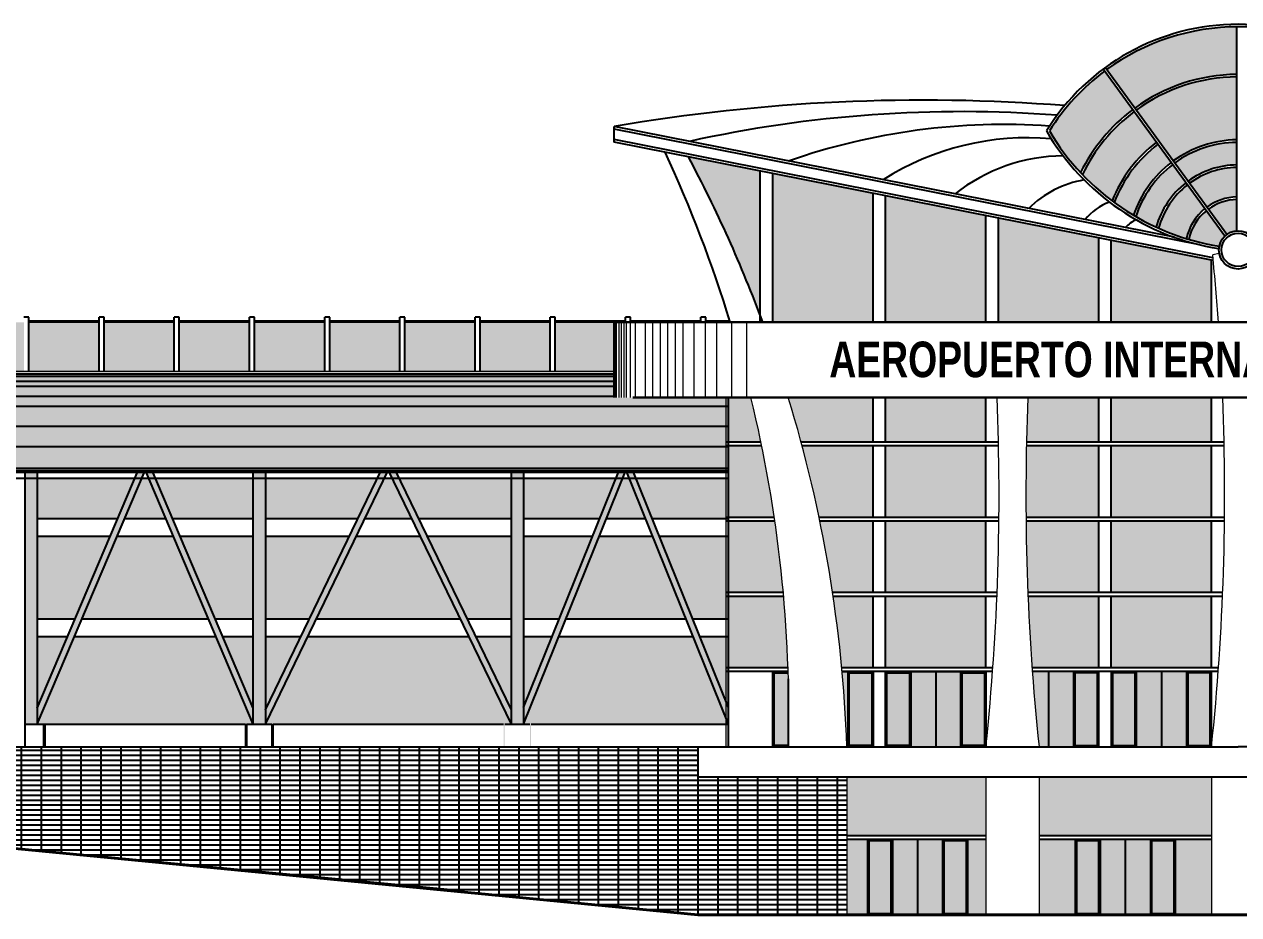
# Model space of a CAD drawing. Header units: metres. Extents: x 2330 to 2661, y 695 to 924.
# Drawn here: x 2469.46 to 2517.91, y 694.72 to 730.24 of the extents above; entities that cross this region are included whole.
import ezdxf

# ---------------------------------------------------------------- set-up
doc = ezdxf.new("R2010")
doc.units = ezdxf.units.M
doc.header["$LTSCALE"] = 20
for name, color, linetype, lineweight in [('ASD 0.70', 141, 'Continuous', 30), ('Aux4', 31, 'Continuous', 20), ('Columns', 30, 'Continuous', 40), ('People', 254, 'Continuous', 13)]:
    doc.layers.add(name, color=color, linetype=linetype, lineweight=lineweight)
doc.layers.add('Tree and Others', color=74, linetype='Continuous')
doc.styles.add('Annotative', font='romans.shx', dxfattribs={"width": 0.75})

msp = doc.modelspace()

# ---------------------------------------------------------------- hatches: boundary and pattern name
h = msp.add_hatch(color=256)
h.set_gradient(color1=(0, 0, 255), color2=(0, 114, 153), tint=1)
h.paths.add_polyline_path([(2513.681, 726.838), (2512.562, 728.373, 0.092066), (2510.356, 725.986, 0.054214), (2511.601, 724.324, -0.118164)])
h.paths.add_polyline_path([(2514.629, 725.537), (2513.74, 726.757, 0.119488), (2511.674, 724.246, 0.041363), (2512.86, 723.193, -0.138813)])
h.paths.add_polyline_path([(2515.219, 724.728), (2514.688, 725.456, 0.140044), (2512.944, 723.131, 0.024134), (2513.717, 722.62, -0.150756)])
h.paths.add_polyline_path([(2515.808, 723.92), (2515.277, 724.648, 0.151898), (2513.805, 722.568, 0.023839), (2514.618, 722.147, -0.161543)])
h.paths.add_polyline_path([(2515.867, 723.839, 0.162524), (2514.71, 722.106, 0.030932), (2515.822, 721.69, -0.171381), (2516.562, 722.885)])
h.paths.add_polyline_path([(2516.621, 722.805, 0.171748), (2515.918, 721.661, 0.032519), (2517.136, 721.388, -0.154784), (2517.359, 721.793)])
h.paths.add_polyline_path([(2517.835, 723.251, 0.152422), (2516.7, 722.865), (2517.435, 721.857, -0.142025), (2517.835, 722.002)])
h.paths.add_polyline_path([(2517.835, 724.531, 0.154897), (2515.947, 723.899), (2516.641, 722.946, -0.152723), (2517.835, 723.351)])
h.paths.add_polyline_path([(2517.835, 725.531, 0.155803), (2515.358, 724.708), (2515.888, 723.98, -0.155011), (2517.835, 724.631)])
h.paths.add_polyline_path([(2517.835, 728.14, 0.156932), (2513.82, 726.816), (2515.299, 724.788, -0.155871), (2517.835, 725.631)])
h.paths.add_polyline_path([(2517.835, 730.14, 0.157349), (2512.642, 728.432), (2513.762, 726.897, -0.156959), (2517.835, 728.24)])
h = msp.add_hatch(color=256)
h.set_gradient(color1=(0, 0, 255), color2=(0, 114, 153), tint=1)
h.paths.add_polyline_path([(2512.825, 721.622), (2516.825, 720.831), (2516.825, 718.351), (2512.825, 718.351)])
h.paths.add_polyline_path([(2508.325, 722.511), (2512.325, 721.72), (2512.325, 718.351), (2508.325, 718.351)])
h.paths.add_polyline_path([(2503.825, 723.401), (2507.825, 722.61), (2507.825, 718.351), (2503.825, 718.351)])
h.paths.add_polyline_path([(2499.325, 724.291), (2503.325, 723.5), (2503.325, 718.351), (2499.325, 718.351)])
h.paths.add_polyline_path([(2495.958, 724.957), (2498.825, 724.39), (2498.825, 718.626, 0.032129)])
h = msp.add_hatch(color=256)
h.set_gradient(color1=(0, 0, 255), color2=(0, 114, 153), tint=1)
h.paths.add_polyline_path([(2490.648, 718.351), (2492.993, 718.351), (2492.993, 716.389), (2490.648, 716.389)])
h.paths.add_polyline_path([(2487.648, 718.351), (2490.448, 718.351), (2490.448, 716.389), (2487.648, 716.389)])
h.paths.add_polyline_path([(2484.648, 718.351), (2487.448, 718.351), (2487.448, 716.389), (2484.648, 716.389)])
h.paths.add_polyline_path([(2481.648, 718.351), (2484.448, 718.351), (2484.448, 716.389), (2481.648, 716.389)])
h.paths.add_polyline_path([(2478.648, 718.351), (2481.448, 718.351), (2481.448, 716.389), (2478.648, 716.389)])
h.paths.add_polyline_path([(2475.648, 718.351), (2478.448, 718.351), (2478.448, 716.389), (2475.648, 716.389)])
h.paths.add_polyline_path([(2472.648, 718.351), (2475.448, 718.351), (2475.448, 716.389), (2472.648, 716.389)])
h.paths.add_polyline_path([(2469.648, 718.351), (2472.448, 718.351), (2472.448, 716.389), (2469.648, 716.389)])
h.paths.add_polyline_path([(2466.648, 718.351), (2469.448, 718.351), (2469.448, 716.389), (2466.648, 716.389)])
h.paths.add_polyline_path([(2463.648, 718.351), (2466.448, 718.351), (2466.448, 716.389), (2463.648, 716.389)])
h.paths.add_polyline_path([(2460.648, 718.351), (2463.448, 718.351), (2463.448, 716.389), (2460.648, 716.389)])
h.paths.add_polyline_path([(2457.648, 718.351), (2460.448, 718.351), (2460.448, 716.389), (2457.648, 716.389)])
h.paths.add_polyline_path([(2454.648, 718.351), (2457.448, 718.351), (2457.448, 716.389), (2454.648, 716.389)])
h.paths.add_polyline_path([(2451.648, 718.351), (2454.448, 718.351), (2454.448, 716.389), (2451.648, 716.389)])
h.paths.add_polyline_path([(2448.648, 718.351), (2451.448, 718.351), (2451.448, 716.389), (2448.648, 716.389)])
h.paths.add_polyline_path([(2445.648, 718.351), (2448.448, 718.351), (2448.448, 716.389), (2445.648, 716.389)])
h.paths.add_polyline_path([(2442.648, 718.351), (2445.448, 718.351), (2445.448, 716.389), (2442.648, 716.389)])
h.paths.add_polyline_path([(2439.648, 718.351), (2442.448, 718.351), (2442.448, 716.389), (2439.648, 716.389)])
h = msp.add_hatch(color=256)
h.set_gradient(color1=(0, 0, 255), color2=(0, 114, 153), tint=1)
h.paths.add_polyline_path([(2512.825, 715.351), (2516.825, 715.351), (2516.825, 713.569), (2512.825, 713.569)])
h.paths.add_polyline_path([(2509.499, 715.351), (2512.325, 715.351), (2512.325, 713.569), (2509.444, 713.569, -0.004622)])
h.paths.add_polyline_path([(2512.825, 713.419), (2516.825, 713.419), (2516.825, 710.569), (2512.825, 710.569)])
h.paths.add_polyline_path([(2509.441, 713.419), (2512.325, 713.419), (2512.325, 710.569), (2509.425, 710.569, -0.007386)])
h.paths.add_polyline_path([(2509.426, 710.419), (2512.325, 710.419), (2512.325, 707.569), (2509.499, 707.569, -0.007389)])
h.paths.add_polyline_path([(2512.825, 710.419), (2516.825, 710.419), (2516.825, 707.569), (2512.825, 707.569)])
h.paths.add_polyline_path([(2512.825, 707.419), (2516.825, 707.419), (2516.825, 704.569), (2512.825, 704.569)])
h.paths.add_polyline_path([(2509.506, 707.419), (2512.325, 707.419), (2512.325, 704.569), (2509.667, 704.569, -0.007398)])
h.paths.add_polyline_path([(2503.825, 707.419), (2507.825, 707.419), (2507.825, 704.569), (2503.825, 704.569)])
h.paths.add_polyline_path([(2503.825, 710.419), (2507.825, 710.419), (2507.825, 707.569), (2503.825, 707.569)])
h.paths.add_polyline_path([(2503.825, 713.419), (2507.825, 713.419), (2507.825, 710.569), (2503.825, 710.569)])
h.paths.add_polyline_path([(2503.825, 715.351), (2507.825, 715.351), (2507.825, 713.569), (2503.825, 713.569)])
h.paths.add_polyline_path([(2499.943, 715.351), (2503.325, 715.351), (2503.325, 713.569), (2500.456, 713.569, 0.008568)])
h.paths.add_polyline_path([(2500.496, 713.419), (2503.325, 713.419), (2503.325, 710.569), (2501.172, 710.569, 0.013531)])
h.paths.add_polyline_path([(2501.203, 710.419), (2503.325, 710.419), (2503.325, 707.569), (2501.71, 707.569, 0.013373)])
h.paths.add_polyline_path([(2501.733, 707.419), (2503.325, 707.419), (2503.325, 704.569), (2502.077, 704.569, 0.013261)])
h.paths.add_polyline_path([(2497.539, 707.419), (2499.757, 707.419, -0.013423), (2499.93, 704.569), (2497.539, 704.569)])
h.paths.add_polyline_path([(2497.539, 710.419), (2499.408, 710.419, -0.013491), (2499.744, 707.569), (2497.539, 707.569)])
h.paths.add_polyline_path([(2497.539, 713.419), (2498.885, 713.419, -0.013604), (2499.386, 710.569), (2497.539, 710.569)])
h.paths.add_polyline_path([(2497.539, 715.351), (2498.452, 715.351, -0.00859), (2498.854, 713.569), (2497.539, 713.569)])
h = msp.add_hatch(color=256)
h.set_gradient(color1=(0, 0, 255), color2=(0, 114, 153), tint=1)
edge = h.paths.add_edge_path()
edge.add_arc((2448.185, 699.508), 54.128, 2.0228, 5.2051, ccw=False)
edge.add_line((2502.28, 701.419), (2502.325, 701.419))
edge.add_line((2502.325, 701.419), (2502.325, 704.419))
edge.add_line((2502.325, 704.419), (2502.09, 704.419))
h = msp.add_hatch(color=256)
h.set_gradient(color1=(0, 0, 255), color2=(0, 114, 153), tint=1)
h.paths.add_polyline_path([(2504.825, 704.419), (2506.825, 704.419), (2506.825, 701.419), (2504.825, 701.419)])
h = msp.add_hatch(color=256)
h.set_gradient(color1=(0, 0, 255), color2=(0, 114, 153), tint=1)
edge = h.paths.add_edge_path()
edge.add_arc((2605.891, 711.462), 96.47, 184.1869, 185.97577, ccw=False)
edge.add_line((2509.678, 704.419), (2511.325, 704.419))
edge.add_line((2511.325, 704.419), (2511.325, 701.419))
edge.add_line((2511.325, 701.419), (2509.945, 701.419))
h = msp.add_hatch(color=256)
h.set_gradient(color1=(0, 0, 255), color2=(0, 114, 153), tint=1)
h.paths.add_polyline_path([(2515.825, 704.419), (2513.825, 704.419), (2513.825, 701.419), (2515.825, 701.419)])
h = msp.add_hatch(color=256)
h.set_gradient(color1=(0, 0, 255), color2=(0, 114, 153), tint=1)
h.paths.add_polyline_path([(2502.375, 704.369), (2503.275, 704.369), (2503.275, 701.469), (2502.375, 701.469)])
edge = h.paths.add_edge_path()
edge.add_arc((2446.771, 702.776), 53.189, -1.4084, 1.7159, ccw=False)
edge.add_line((2499.944, 701.469), (2499.375, 701.469))
edge.add_line((2499.375, 701.469), (2499.375, 704.369))
edge.add_line((2499.375, 704.369), (2499.937, 704.369))
h = msp.add_hatch(color=256)
h.set_gradient(color1=(0, 0, 255), color2=(0, 114, 153), tint=1)
h.paths.add_polyline_path([(2503.875, 704.369), (2504.775, 704.369), (2504.775, 701.469), (2503.875, 701.469)])
h.paths.add_polyline_path([(2506.875, 704.369), (2507.775, 704.369), (2507.775, 701.469), (2506.875, 701.469)])
h = msp.add_hatch(color=256)
h.set_gradient(color1=(0, 0, 255), color2=(0, 114, 153), tint=1)
h.paths.add_polyline_path([(2512.275, 704.369), (2511.375, 704.369), (2511.375, 701.469), (2512.275, 701.469)])
h = msp.add_hatch(color=256)
h.set_gradient(color1=(0, 0, 255), color2=(0, 114, 153), tint=1)
h.paths.add_polyline_path([(2516.775, 704.369), (2515.875, 704.369), (2515.875, 701.469), (2516.775, 701.469)])
h.paths.add_polyline_path([(2513.775, 704.369), (2512.875, 704.369), (2512.875, 701.469), (2513.775, 701.469)])
h = msp.add_hatch(color=256)
h.set_gradient(color1=(0, 0, 255), color2=(0, 114, 153), tint=1)
h.paths.add_polyline_path([(2509.945, 700.219), (2516.825, 700.219), (2516.825, 697.869), (2509.945, 697.869)])
h.paths.add_polyline_path([(2515.385, 697.719), (2516.825, 697.719), (2516.825, 694.719), (2515.385, 694.719)])
h.paths.add_polyline_path([(2509.945, 697.719), (2511.385, 697.719), (2511.385, 694.719), (2509.945, 694.719)])
h.paths.add_polyline_path([(2507.1, 697.719), (2507.825, 697.719), (2507.825, 694.719), (2507.1, 694.719)])
h.paths.add_polyline_path([(2502.28, 700.219), (2507.825, 700.219), (2507.825, 697.869), (2502.28, 697.869)])
h.paths.add_polyline_path([(2502.28, 697.719), (2503.1, 697.719), (2503.1, 694.719), (2502.28, 694.719)])
h = msp.add_hatch(color=256)
h.set_gradient(color1=(0, 0, 255), color2=(0, 114, 153), tint=1)
h.paths.add_polyline_path([(2507.05, 697.669), (2506.15, 697.669), (2506.15, 694.769), (2507.05, 694.769)])
h.paths.add_polyline_path([(2504.05, 697.669), (2503.15, 697.669), (2503.15, 694.769), (2504.05, 694.769)])
h = msp.add_hatch(color=256)
h.set_gradient(color1=(0, 0, 255), color2=(0, 114, 153), tint=1)
h.paths.add_polyline_path([(2506.1, 697.719), (2504.1, 697.719), (2504.1, 694.719), (2506.1, 694.719)])
h = msp.add_hatch(color=256)
h.set_gradient(color1=(0, 0, 255), color2=(0, 114, 153), tint=1)
h.paths.add_polyline_path([(2515.335, 697.669), (2514.435, 697.669), (2514.435, 694.769), (2515.335, 694.769)])
h.paths.add_polyline_path([(2512.335, 697.669), (2511.435, 697.669), (2511.435, 694.769), (2512.335, 694.769)])
h = msp.add_hatch(color=256)
h.set_gradient(color1=(0, 0, 255), color2=(0, 114, 153), tint=1)
h.paths.add_polyline_path([(2514.385, 697.719), (2512.385, 697.719), (2512.385, 694.719), (2514.385, 694.719)])
at = {"layer": 'Tree and Others'}
h = msp.add_hatch(color=256, dxfattribs=at)
h.set_gradient(color1=(150, 154, 141), color2=(230, 234, 234), rotation=90, tint=1, name='INVCYLINDER')
h.paths.add_polyline_path([(2497.539, 715.351), (2497.539, 712.537), (2439.448, 712.537), (2439.448, 716.389), (2492.993, 716.389), (2492.993, 715.351)])
h = msp.add_hatch(color=256, dxfattribs=at)
h.set_gradient(color1=(150, 154, 141), color2=(230, 234, 234), tint=1, name='CYLINDER')
h.paths.add_polyline_path([(2469.983, 712.437), (2469.481, 712.437), (2469.481, 702.319), (2469.983, 702.319)])
h = msp.add_hatch(color=256, dxfattribs=at)
h.set_gradient(color1=(150, 154, 141), color2=(230, 234, 234), tint=1, name='CYLINDER')
h.paths.add_polyline_path([(2474.283, 712.437), (2474.011, 712.437), (2469.983, 702.958), (2469.983, 702.319)])
h = msp.add_hatch(color=256, dxfattribs=at)
h.set_gradient(color1=(150, 154, 141), color2=(230, 234, 234), tint=1, name='CYLINDER')
h.paths.add_polyline_path([(2474.554, 712.437), (2474.283, 712.437), (2478.583, 702.319), (2478.583, 702.958)])
h = msp.add_hatch(color=256, dxfattribs=at)
h.set_gradient(color1=(150, 154, 141), color2=(230, 234, 234), tint=1, name='CYLINDER')
h.paths.add_polyline_path([(2479.083, 712.437), (2478.583, 712.437), (2478.583, 702.319), (2479.083, 702.319)])
h = msp.add_hatch(color=256, dxfattribs=at)
h.set_gradient(color1=(150, 154, 141), color2=(230, 234, 234), tint=1, name='CYLINDER')
h.paths.add_polyline_path([(2483.983, 712.437), (2483.705, 712.437), (2479.083, 702.892), (2479.083, 702.319)])
h = msp.add_hatch(color=256, dxfattribs=at)
h.set_gradient(color1=(150, 154, 141), color2=(230, 234, 234), tint=1, name='CYLINDER')
h.paths.add_polyline_path([(2484.261, 712.437), (2483.983, 712.437), (2488.883, 702.319), (2488.883, 702.892)])
h = msp.add_hatch(color=256, dxfattribs=at)
h.set_gradient(color1=(150, 154, 141), color2=(230, 234, 234), tint=1, name='CYLINDER')
h.paths.add_polyline_path([(2489.383, 712.437), (2488.883, 712.437), (2488.883, 702.319), (2489.383, 702.319)])
h = msp.add_hatch(color=256, dxfattribs=at)
h.set_gradient(color1=(150, 154, 141), color2=(230, 234, 234), tint=1, name='CYLINDER')
h.paths.add_polyline_path([(2493.461, 712.437), (2493.191, 712.437), (2489.383, 702.987), (2489.383, 702.319)])
h = msp.add_hatch(color=256, dxfattribs=at)
h.set_gradient(color1=(150, 154, 141), color2=(230, 234, 234), tint=1, name='CYLINDER')
h.paths.add_polyline_path([(2493.73, 712.437), (2493.461, 712.437), (2497.539, 702.319), (2497.539, 702.987)])
h = msp.add_hatch(color=256, dxfattribs=at)
h.set_gradient(color1=(42, 167, 148), color2=(192, 246, 244), tint=1)
h.paths.add_polyline_path([(2452.628, 709.819), (2449.383, 709.819), (2449.383, 706.519), (2451.078, 706.519)])
h.paths.add_polyline_path([(2453.712, 712.129), (2449.383, 712.129), (2449.383, 710.519), (2452.956, 710.519)])
h.paths.add_polyline_path([(2454.277, 712.129), (2453.988, 712.129), (2453.232, 710.519), (2455.033, 710.519)])
h.paths.add_polyline_path([(2455.362, 709.819), (2452.904, 709.819), (2451.354, 706.519), (2456.911, 706.519)])
h.paths.add_polyline_path([(2457.24, 705.819), (2451.026, 705.819), (2449.383, 702.319), (2449.383, 702.319), (2449.633, 702.319), (2449.633, 701.419), (2449.683, 701.419), (2449.683, 702.319), (2458.583, 702.319), (2458.583, 701.419), (2458.633, 701.419), (2458.633, 702.319), (2458.883, 702.319)])
h.paths.add_polyline_path([(2450.75, 705.819), (2449.383, 705.819), (2449.383, 702.907)])
h.paths.add_polyline_path([(2458.883, 705.819), (2457.516, 705.819), (2458.883, 702.907)], flags=17)
h.paths.add_polyline_path([(2458.883, 709.819), (2455.638, 709.819), (2457.187, 706.519), (2458.883, 706.519)])
h.paths.add_polyline_path([(2458.883, 712.129), (2454.553, 712.129), (2455.309, 710.519), (2458.883, 710.519)])
h.paths.add_polyline_path([(2463.712, 712.129), (2459.383, 712.129), (2459.383, 710.519), (2462.956, 710.519)])
h.paths.add_polyline_path([(2462.628, 709.819), (2459.383, 709.819), (2459.383, 706.519), (2461.078, 706.519)])
h.paths.add_polyline_path([(2460.75, 705.819), (2459.383, 705.819), (2459.383, 702.907)])
h.paths.add_polyline_path([(2467.24, 705.819), (2461.026, 705.819), (2459.383, 702.319), (2459.633, 702.319), (2459.633, 701.419), (2459.683, 701.419), (2459.683, 702.319), (2468.883, 702.319)])
h.paths.add_polyline_path([(2465.362, 709.819), (2462.904, 709.819), (2461.354, 706.519), (2466.911, 706.519)])
h.paths.add_polyline_path([(2464.277, 712.129), (2463.988, 712.129), (2463.232, 710.519), (2465.033, 710.519)])
h.paths.add_polyline_path([(2468.883, 712.129), (2464.553, 712.129), (2465.309, 710.519), (2468.883, 710.519)])
h.paths.add_polyline_path([(2468.883, 709.819), (2465.638, 709.819), (2467.187, 706.519), (2468.883, 706.519)])
h.paths.add_polyline_path([(2468.883, 705.819), (2467.516, 705.819), (2468.883, 702.907)], flags=17)
h.paths.add_polyline_path([(2471.199, 705.819), (2469.983, 705.819), (2469.983, 702.958)], flags=17)
h.paths.add_polyline_path([(2472.898, 709.819), (2469.983, 709.819), (2469.983, 706.519), (2471.496, 706.519)])
h.paths.add_polyline_path([(2473.88, 712.129), (2469.983, 712.129), (2469.983, 710.519), (2473.196, 710.519)])
h.paths.add_polyline_path([(2474.413, 712.129), (2474.152, 712.129), (2473.468, 710.519), (2475.098, 710.519)])
h.paths.add_polyline_path([(2475.395, 709.819), (2473.17, 709.819), (2471.768, 706.519), (2476.798, 706.519)])
h.paths.add_polyline_path([(2477.095, 705.819), (2471.47, 705.819), (2469.983, 702.319), (2478.283, 702.319), (2478.283, 701.419), (2478.333, 701.419), (2478.333, 702.319), (2478.583, 702.319)])
h.paths.add_polyline_path([(2478.583, 709.819), (2475.667, 709.819), (2477.069, 706.519), (2478.583, 706.519)])
h.paths.add_polyline_path([(2478.583, 705.819), (2477.367, 705.819), (2478.583, 702.958)], flags=17)
h.paths.add_polyline_path([(2478.583, 712.129), (2474.685, 712.129), (2475.37, 710.519), (2478.583, 710.519)])
h.paths.add_polyline_path([(2483.556, 712.129), (2479.083, 712.129), (2479.083, 710.519), (2482.776, 710.519)])
h.paths.add_polyline_path([(2482.437, 709.819), (2479.083, 709.819), (2479.083, 706.519), (2480.839, 706.519)])
h.paths.add_polyline_path([(2480.5, 705.819), (2479.083, 705.819), (2479.083, 702.892)])
h.paths.add_polyline_path([(2487.188, 705.819), (2480.778, 705.819), (2479.083, 702.319), (2479.083, 702.319), (2479.333, 702.319), (2479.333, 701.419), (2479.383, 701.419), (2479.383, 702.319), (2488.583, 702.319), (2488.583, 701.419), (2488.633, 701.419), (2488.633, 702.319), (2488.883, 702.319)])
h.paths.add_polyline_path([(2485.251, 709.819), (2482.715, 709.819), (2481.117, 706.519), (2486.849, 706.519)])
h.paths.add_polyline_path([(2484.132, 712.129), (2483.834, 712.129), (2483.054, 710.519), (2484.912, 710.519)])
h.paths.add_polyline_path([(2488.883, 712.129), (2484.409, 712.129), (2485.189, 710.519), (2488.883, 710.519)])
h.paths.add_polyline_path([(2488.883, 709.819), (2485.528, 709.819), (2487.127, 706.519), (2488.883, 706.519)])
h.paths.add_polyline_path([(2488.883, 705.819), (2487.466, 705.819), (2488.883, 702.892)])
h.paths.add_polyline_path([(2490.524, 705.819), (2489.383, 705.819), (2489.383, 702.987)], flags=17)
h.paths.add_polyline_path([(2492.136, 709.819), (2489.383, 709.819), (2489.383, 706.519), (2490.806, 706.519)])
h.paths.add_polyline_path([(2493.067, 712.129), (2489.383, 712.129), (2489.383, 710.519), (2492.418, 710.519)])
h.paths.add_polyline_path([(2493.585, 712.129), (2493.337, 712.129), (2492.688, 710.519), (2494.234, 710.519)])
h.paths.add_polyline_path([(2494.516, 709.819), (2492.406, 709.819), (2491.076, 706.519), (2495.846, 706.519)])
h.paths.add_polyline_path([(2496.128, 705.819), (2490.793, 705.819), (2489.383, 702.319), (2489.633, 702.319), (2489.633, 701.419), (2489.683, 701.419), (2489.683, 702.319), (2497.539, 702.319)])
h.paths.add_polyline_path([(2497.539, 705.819), (2496.398, 705.819), (2497.539, 702.987)])
h.paths.add_polyline_path([(2497.539, 709.819), (2494.786, 709.819), (2496.116, 706.519), (2497.539, 706.519)])
h.paths.add_polyline_path([(2497.539, 712.129), (2493.854, 712.129), (2494.503, 710.519), (2497.539, 710.519)])
h = msp.add_hatch(dxfattribs=at)
h.set_pattern_fill('GRATE', color=256, scale=0.25, style=0)
h.paths.add_polyline_path([(2439.448, 700.219), (2439.448, 702.319), (2441.56, 702.319), (2441.56, 701.419), (2496.334, 701.419), (2496.334, 700.219), (2502.28, 700.219), (2502.28, 694.719), (2496.334, 694.719)])

# ---------------------------------------------------------------- linework, layer by layer
for p, q in [((2469.648, 718.551), (2469.448, 718.551)), ((2469.648, 716.389), (2469.648, 718.551)), ((2472.448, 716.389), (2472.448, 718.551)), ((2472.648, 718.551), (2472.448, 718.551)), ((2472.648, 716.389), (2472.648, 718.551)), ((2475.448, 716.389), (2475.448, 718.551)), ((2475.648, 718.551), (2475.448, 718.551)), ((2475.648, 716.389), (2475.648, 718.551)), ((2478.448, 716.389), (2478.448, 718.551)), ((2478.648, 718.551), (2478.448, 718.551)), ((2478.648, 716.389), (2478.648, 718.551)), ((2481.448, 716.389), (2481.448, 718.551)), ((2481.648, 718.551), (2481.448, 718.551)), ((2481.648, 716.389), (2481.648, 718.551)), ((2484.448, 716.389), (2484.448, 718.551)), ((2484.648, 718.551), (2484.448, 718.551)), ((2484.648, 716.389), (2484.648, 718.551)), ((2487.448, 716.389), (2487.448, 718.551)), ((2487.648, 718.551), (2487.448, 718.551)), ((2487.648, 716.389), (2487.648, 718.551)), ((2490.448, 716.389), (2490.448, 718.551)), ((2490.648, 718.551), (2490.448, 718.551)), ((2490.648, 716.389), (2490.648, 718.551)), ((2493.648, 718.551), (2493.448, 718.551)), ((2493.448, 718.351), (2493.448, 718.551)), ((2493.648, 718.351), (2493.648, 718.551)), ((2496.448, 718.351), (2496.448, 718.551)), ((2496.648, 718.551), (2496.448, 718.551)), ((2496.648, 718.351), (2496.648, 718.551)), ((2472.448, 718.401), (2469.648, 718.401)), ((2472.448, 718.351), (2469.648, 718.351)), ((2475.448, 718.401), (2472.648, 718.401)), ((2475.448, 718.351), (2472.648, 718.351)), ((2478.448, 718.401), (2475.648, 718.401)), ((2478.448, 718.351), (2475.648, 718.351)), ((2481.448, 718.401), (2478.648, 718.401)), ((2481.448, 718.351), (2478.648, 718.351)), ((2484.448, 718.401), (2481.648, 718.401)), ((2484.448, 718.351), (2481.648, 718.351)), ((2487.448, 718.401), (2484.648, 718.401)), ((2487.448, 718.351), (2484.648, 718.351)), ((2490.448, 718.401), (2487.648, 718.401)), ((2490.448, 718.351), (2487.648, 718.351)), ((2493.448, 718.401), (2490.648, 718.401)), ((2492.993, 718.351), (2490.648, 718.351)), ((2496.448, 718.401), (2493.648, 718.401)), ((2497.613, 718.401), (2496.648, 718.401)), ((2496.334, 701.419), (2496.334, 700.219)), ((2496.342, 701.419), (2517.885, 701.419)), ((2539.428, 701.419), (2517.885, 701.419)), ((2486.334, 695.719), (2439.448, 700.219)), ((2496.334, 700.219), (2539.436, 700.219))]:
    msp.add_line(p, q)
for centre, radius, start, end in [((2446.771, 702.776), 53.189, 17.0275, 24.8639), ((2448.185, 699.508), 54.128, 20.3726, 28.0442)]:
    msp.add_arc(centre, radius, start, end)
at = {"layer": 'ASD 0.70'}
for p, q in [((2517.885, 718.351), (2492.993, 718.351)), ((2492.993, 718.351), (2492.993, 715.351)), ((2492.993, 715.351), (2492.993, 718.351)), ((2517.885, 718.351), (2542.777, 718.351)), ((2493.743, 715.351), (2517.885, 715.351)), ((2542.027, 715.351), (2517.885, 715.351))]:
    msp.add_line(p, q, dxfattribs=at)
at = {"layer": 'Aux4'}
for p, q in [((2517.136, 721.092), (2516.873, 721.04)), ((2492.993, 716.389), (2439.448, 716.389)), ((2497.452, 715.351), (2497.452, 701.419)), ((2502.28, 700.219), (2502.28, 694.719)), ((2507.825, 700.219), (2507.825, 694.719)), ((2509.945, 700.219), (2509.945, 694.719)), ((2516.825, 700.219), (2516.825, 694.719))]:
    msp.add_line(p, q, dxfattribs=at)
for centre, radius, start, end in [((2420.879, 711.462), 96.47, 4.09533, 5.69799), ((2446.771, 702.776), 53.189, 358.5378, 13.6759), ((2448.185, 699.508), 54.128, 2.0228, 17.0197), ((2411.879, 711.462), 96.47, 354.02423, 2.3107), ((2605.891, 711.462), 96.47, 177.6893, 185.97577), ((2420.879, 711.462), 96.47, 354.02423, 2.3107)]:
    msp.add_arc(centre, radius, start, end, dxfattribs=at)
at = {"layer": 'Columns'}
for p, q in [((2496.334, 694.719), (2439.448, 700.219)), ((2496.334, 694.719), (2517.885, 694.719)), ((2539.436, 694.719), (2517.885, 694.719))]:
    msp.add_line(p, q, dxfattribs=at)
at = {"layer": 'People'}
for p, q in [((2492.993, 715.351), (2492.993, 718.351)), ((2493.043, 715.351), (2493.043, 718.351)), ((2493.093, 715.351), (2493.093, 718.351)), ((2493.193, 715.351), (2493.193, 718.351)), ((2493.293, 715.351), (2493.293, 718.351)), ((2493.393, 715.351), (2493.393, 718.351)), ((2493.493, 715.351), (2493.493, 718.351)), ((2493.649, 715.351), (2493.649, 718.351)), ((2493.849, 715.351), (2493.849, 718.351)), ((2494.243, 715.351), (2494.243, 718.351)), ((2494.543, 715.351), (2494.543, 718.351)), ((2494.843, 715.351), (2494.843, 718.351)), ((2495.143, 715.351), (2495.143, 718.351)), ((2495.443, 715.351), (2495.443, 718.351)), ((2495.743, 715.351), (2495.743, 718.351)), ((2496.193, 715.351), (2496.193, 718.351)), ((2496.643, 715.351), (2496.643, 718.351)), ((2497.093, 715.351), (2497.093, 718.351)), ((2497.693, 715.351), (2497.693, 718.351)), ((2498.293, 715.351), (2498.293, 718.351))]:
    msp.add_line(p, q, dxfattribs=at)
at = {"layer": 'Tree and Others'}
for p, q in [((2517.835, 722.002), (2517.835, 730.14)), ((2517.359, 721.793), (2512.503, 728.454)), ((2517.435, 721.857), (2512.583, 728.513)), ((2515.346, 721.742), (2492.993, 726.162)), ((2492.993, 725.543), (2492.993, 726.162)), ((2516.363, 721.439), (2492.993, 726.06)), ((2516.884, 720.921), (2492.993, 725.645)), ((2516.895, 720.817), (2492.993, 725.543)), ((2498.825, 718.351), (2498.825, 724.39)), ((2499.325, 718.351), (2499.325, 724.291)), ((2503.325, 718.351), (2503.325, 723.5)), ((2503.825, 718.351), (2503.825, 723.401)), ((2507.825, 718.351), (2507.825, 722.61)), ((2508.325, 718.351), (2508.325, 722.511)), ((2512.325, 718.351), (2512.325, 721.72)), ((2512.825, 718.351), (2512.825, 721.622)), ((2517.123, 721.289), (2517.119, 721.29)), ((2516.825, 718.351), (2516.825, 720.831)), ((2492.993, 716.289), (2439.448, 716.289)), ((2492.993, 716.189), (2439.448, 716.189)), ((2492.993, 715.989), (2439.448, 715.989)), ((2492.993, 715.789), (2439.448, 715.789)), ((2492.993, 715.389), (2439.448, 715.389)), ((2497.539, 715.351), (2497.539, 701.419)), ((2503.325, 713.569), (2503.325, 715.351)), ((2503.825, 713.569), (2503.825, 715.351)), ((2507.825, 713.569), (2507.825, 715.351)), ((2512.325, 713.569), (2512.325, 715.351)), ((2512.825, 713.569), (2512.825, 715.351)), ((2516.825, 713.569), (2516.825, 715.351)), ((2497.539, 714.989), (2439.448, 714.989)), ((2497.539, 714.189), (2439.448, 714.189)), ((2497.539, 713.389), (2439.448, 713.389)), ((2498.854, 713.569), (2497.452, 713.569)), ((2498.885, 713.419), (2497.452, 713.419)), ((2508.326, 713.569), (2500.456, 713.569)), ((2508.329, 713.419), (2500.496, 713.419)), ((2503.325, 710.569), (2503.325, 713.419)), ((2503.825, 710.569), (2503.825, 713.419)), ((2507.825, 710.569), (2507.825, 713.419)), ((2517.329, 713.419), (2509.441, 713.419)), ((2517.326, 713.569), (2509.444, 713.569)), ((2512.325, 710.569), (2512.325, 713.419)), ((2512.825, 710.569), (2512.825, 713.419)), ((2516.825, 710.569), (2516.825, 713.419)), ((2439.448, 712.537), (2497.539, 712.537)), ((2439.448, 712.437), (2497.539, 712.437)), ((2439.448, 712.373), (2497.532, 712.373)), ((2469.481, 712.437), (2469.481, 702.235)), ((2469.983, 712.437), (2469.983, 702.319)), ((2469.983, 702.319), (2474.283, 712.437)), ((2469.983, 702.958), (2474.011, 712.437)), ((2474.283, 712.437), (2478.583, 702.319)), ((2474.554, 712.437), (2478.583, 702.958)), ((2478.583, 712.437), (2478.583, 702.319)), ((2479.083, 712.437), (2479.083, 702.319)), ((2479.083, 702.319), (2483.983, 712.437)), ((2479.083, 702.892), (2483.705, 712.437)), ((2483.983, 712.437), (2488.883, 702.319)), ((2484.261, 712.437), (2488.883, 702.892)), ((2488.883, 712.437), (2488.883, 702.319)), ((2489.383, 712.437), (2489.383, 702.319)), ((2489.383, 702.319), (2493.461, 712.437)), ((2489.383, 702.987), (2493.191, 712.437)), ((2493.461, 712.437), (2497.539, 702.319)), ((2493.73, 712.437), (2497.539, 702.987)), ((2441.26, 712.129), (2497.532, 712.129)), ((2469.983, 710.519), (2473.196, 710.519)), ((2473.468, 710.519), (2475.098, 710.519)), ((2475.37, 710.519), (2478.583, 710.519)), ((2479.083, 710.519), (2482.776, 710.519)), ((2483.054, 710.519), (2484.912, 710.519)), ((2485.189, 710.519), (2488.883, 710.519)), ((2489.383, 710.519), (2492.418, 710.519)), ((2492.688, 710.519), (2494.234, 710.519)), ((2494.503, 710.519), (2497.539, 710.519)), ((2499.386, 710.569), (2497.452, 710.569)), ((2499.408, 710.419), (2497.452, 710.419)), ((2508.345, 710.569), (2501.172, 710.569)), ((2508.344, 710.419), (2501.203, 710.419)), ((2503.325, 707.569), (2503.325, 710.419)), ((2503.825, 707.569), (2503.825, 710.419)), ((2507.825, 707.569), (2507.825, 710.419)), ((2517.345, 710.569), (2509.425, 710.569)), ((2517.344, 710.419), (2509.426, 710.419)), ((2512.325, 707.569), (2512.325, 710.419)), ((2512.825, 707.569), (2512.825, 710.419)), ((2516.825, 707.569), (2516.825, 710.419)), ((2469.983, 709.819), (2472.898, 709.819)), ((2473.17, 709.819), (2475.395, 709.819)), ((2475.667, 709.819), (2478.583, 709.819)), ((2479.083, 709.819), (2482.437, 709.819)), ((2482.715, 709.819), (2485.251, 709.819)), ((2485.528, 709.819), (2488.883, 709.819)), ((2489.383, 709.819), (2492.136, 709.819)), ((2492.406, 709.819), (2494.516, 709.819)), ((2494.786, 709.819), (2497.539, 709.819)), ((2499.744, 707.569), (2497.452, 707.569)), ((2499.757, 707.419), (2497.452, 707.419)), ((2508.271, 707.569), (2501.71, 707.569)), ((2508.264, 707.419), (2501.733, 707.419)), ((2503.325, 704.569), (2503.325, 707.419)), ((2503.825, 704.569), (2503.825, 707.419)), ((2507.825, 704.569), (2507.825, 707.419)), ((2517.271, 707.569), (2509.499, 707.569)), ((2517.264, 707.419), (2509.506, 707.419)), ((2512.325, 704.569), (2512.325, 707.419)), ((2512.825, 704.569), (2512.825, 707.419)), ((2516.825, 704.569), (2516.825, 707.419)), ((2469.983, 706.519), (2471.496, 706.519)), ((2471.768, 706.519), (2476.798, 706.519)), ((2477.069, 706.519), (2478.583, 706.519)), ((2479.083, 706.519), (2480.839, 706.519)), ((2481.117, 706.519), (2486.849, 706.519)), ((2487.127, 706.519), (2488.883, 706.519)), ((2489.383, 706.519), (2490.806, 706.519)), ((2491.076, 706.519), (2495.846, 706.519)), ((2496.116, 706.519), (2497.539, 706.519)), ((2469.983, 705.819), (2471.199, 705.819)), ((2471.47, 705.819), (2477.095, 705.819)), ((2477.367, 705.819), (2478.583, 705.819)), ((2479.083, 705.819), (2480.5, 705.819)), ((2480.778, 705.819), (2487.188, 705.819)), ((2487.466, 705.819), (2488.883, 705.819)), ((2489.383, 705.819), (2490.524, 705.819)), ((2490.793, 705.819), (2496.128, 705.819)), ((2496.398, 705.819), (2497.539, 705.819)), ((2499.93, 704.569), (2497.452, 704.569)), ((2499.935, 704.419), (2497.452, 704.419)), ((2508.103, 704.569), (2502.077, 704.569)), ((2508.092, 704.419), (2502.09, 704.419)), ((2502.325, 704.419), (2502.325, 701.419)), ((2504.825, 704.419), (2504.825, 701.419)), ((2505.825, 704.419), (2505.825, 701.419)), ((2506.825, 704.419), (2506.825, 701.419)), ((2517.103, 704.569), (2509.667, 704.569)), ((2517.092, 704.419), (2509.678, 704.419)), ((2510.325, 704.419), (2510.325, 701.419)), ((2511.325, 704.419), (2511.325, 701.419)), ((2513.825, 704.419), (2513.825, 701.419)), ((2514.825, 704.419), (2514.825, 701.419)), ((2515.825, 704.419), (2515.825, 701.419)), ((2499.943, 704.133), (2499.943, 701.419)), ((2469.481, 702.319), (2478.283, 702.319)), ((2469.481, 702.319), (2469.481, 701.419)), ((2470.231, 702.319), (2470.231, 701.419)), ((2470.281, 702.319), (2470.281, 701.419)), ((2478.283, 702.319), (2478.283, 701.419)), ((2478.333, 702.319), (2479.333, 702.319)), ((2478.333, 702.319), (2479.333, 702.319)), ((2478.333, 702.319), (2478.333, 701.419)), ((2478.333, 702.319), (2479.333, 702.319)), ((2478.583, 702.319), (2479.083, 702.319)), ((2479.333, 702.319), (2479.333, 701.419)), ((2479.383, 702.319), (2488.583, 702.319)), ((2479.383, 702.319), (2479.383, 701.419)), ((2488.633, 702.319), (2489.633, 702.319)), ((2488.633, 702.319), (2489.633, 702.319)), ((2488.633, 702.319), (2489.633, 702.319)), ((2488.883, 702.319), (2489.383, 702.319)), ((2489.683, 702.319), (2497.539, 702.319)), ((2441.56, 701.419), (2497.46, 701.419)), ((2507.825, 697.869), (2502.28, 697.869)), ((2507.825, 697.719), (2502.28, 697.719)), ((2504.1, 697.719), (2504.1, 694.719)), ((2505.1, 697.719), (2505.1, 694.719)), ((2506.1, 697.719), (2506.1, 694.719)), ((2516.825, 697.869), (2509.945, 697.869)), ((2516.825, 697.719), (2509.945, 697.719)), ((2512.385, 697.719), (2512.385, 694.719)), ((2513.385, 697.719), (2513.385, 694.719)), ((2514.385, 697.719), (2514.385, 694.719))]:
    msp.add_line(p, q, dxfattribs=at)
for points in [[(2499.325, 701.419), (2499.325, 704.419), (2499.935, 704.419)], [(2499.943, 701.419), (2499.325, 701.419), (2499.325, 704.419), (2499.935, 704.419)], [(2502.09, 704.419), (2503.325, 704.419), (2503.325, 701.419)], [(2503.825, 701.419), (2503.825, 704.419), (2507.825, 704.419), (2507.825, 701.419)], [(2512.325, 701.419), (2512.325, 704.419), (2509.678, 704.419)], [(2516.825, 701.419), (2516.825, 704.419), (2512.825, 704.419), (2512.825, 701.419)], [(2499.944, 701.469), (2499.375, 701.469), (2499.375, 704.369), (2499.937, 704.369)], [(2507.1, 694.719), (2507.1, 697.719), (2503.1, 697.719), (2503.1, 694.719)], [(2515.385, 694.719), (2515.385, 697.719), (2511.385, 697.719), (2511.385, 694.719)]]:
    msp.add_lwpolyline(points, dxfattribs=at)
for points in [[(2502.325, 704.419), (2503.325, 704.419), (2503.325, 701.419), (2502.325, 701.419)], [(2503.825, 704.419), (2504.825, 704.419), (2504.825, 701.419), (2503.825, 701.419)], [(2506.825, 704.419), (2507.825, 704.419), (2507.825, 701.419), (2506.825, 701.419)], [(2512.325, 704.419), (2511.325, 704.419), (2511.325, 701.419), (2512.325, 701.419)], [(2513.825, 704.419), (2512.825, 704.419), (2512.825, 701.419), (2513.825, 701.419)], [(2516.825, 704.419), (2515.825, 704.419), (2515.825, 701.419), (2516.825, 701.419)], [(2502.375, 704.369), (2503.275, 704.369), (2503.275, 701.469), (2502.375, 701.469)], [(2503.875, 704.369), (2504.775, 704.369), (2504.775, 701.469), (2503.875, 701.469)], [(2506.875, 704.369), (2507.775, 704.369), (2507.775, 701.469), (2506.875, 701.469)], [(2512.275, 704.369), (2511.375, 704.369), (2511.375, 701.469), (2512.275, 701.469)], [(2513.775, 704.369), (2512.875, 704.369), (2512.875, 701.469), (2513.775, 701.469)], [(2516.775, 704.369), (2515.875, 704.369), (2515.875, 701.469), (2516.775, 701.469)], [(2504.1, 697.719), (2503.1, 697.719), (2503.1, 694.719), (2504.1, 694.719)], [(2504.05, 697.669), (2503.15, 697.669), (2503.15, 694.769), (2504.05, 694.769)], [(2507.1, 697.719), (2506.1, 697.719), (2506.1, 694.719), (2507.1, 694.719)], [(2507.05, 697.669), (2506.15, 697.669), (2506.15, 694.769), (2507.05, 694.769)], [(2512.385, 697.719), (2511.385, 697.719), (2511.385, 694.719), (2512.385, 694.719)], [(2512.335, 697.669), (2511.435, 697.669), (2511.435, 694.769), (2512.335, 694.769)], [(2515.385, 697.719), (2514.385, 697.719), (2514.385, 694.719), (2515.385, 694.719)], [(2515.335, 697.669), (2514.435, 697.669), (2514.435, 694.769), (2515.335, 694.769)]]:
    msp.add_lwpolyline(points, close=True, dxfattribs=at)
for radius in [0.763, 0.763, 0.663, 0.663]:
    msp.add_circle((2517.885, 721.24), radius, dxfattribs=at)
for centre, radius, start, end in [((2517.885, 721.24), 9, 90, 148.163), ((2517.885, 721.24), 8.9, 90, 126.0904), ((2517.885, 721.24), 9, 31.837, 90), ((2517.885, 721.24), 8.9, 53.9096, 90), ((2517.885, 721.24), 8.9, 126.7342, 147.7748), ((2517.885, 721.24), 7, 90.4093, 126.0904), ((2517.885, 721.24), 6.9, 90.4152, 126.0904), ((2505.333, 654.256), 72.957, 85.57188, 99.73802), ((2506.872, 676.302), 50.453, 85.6896, 102.4503), ((2517.885, 721.24), 7, 126.909, 153.8652), ((2517.885, 721.24), 6.9, 126.9208, 154.1763), ((2508.55, 700.188), 26.055, 86.0134, 109.2574), ((2518.622, 730.878), 9.705, 210.2556, 261.1014), ((2518.622, 730.878), 9.605, 210.6155, 261.1014), ((2509.484, 714.987), 10.726, 84.9284, 122.4404), ((2517.885, 721.24), 5.391, 127.1534, 158.765), ((2517.885, 721.24), 5.291, 127.1735, 159.0618), ((2517.885, 721.24), 4.391, 90.6525, 126.0904), ((2517.885, 721.24), 4.291, 90.6677, 126.0904), ((2510.96, 717.956), 7.036, 90.4405, 128.362), ((2517.885, 721.24), 4.391, 127.3955, 161.688), ((2517.885, 721.24), 4.291, 127.426, 161.9742), ((2517.885, 721.24), 3.391, 90.845, 126.0904), ((2517.885, 721.24), 3.291, 90.8707, 126.0904), ((2512.458, 719.933), 4.16, 99.8927, 134.6715), ((2517.885, 721.24), 3.391, 127.7806, 164.4865), ((2517.885, 721.24), 3.291, 127.8319, 164.7569), ((2517.885, 721.24), 2.111, 91.3572, 126.0904), ((2513.549, 721.021), 2.272, 110.5028, 141.0958), ((2517.885, 721.24), 2.111, 128.8056, 167.7053), ((2517.885, 721.24), 2.011, 91.4247, 126.0904), ((2514.53, 721.052), 1.571, 117.2124, 136.6715), ((2517.885, 721.24), 2.011, 128.9407, 167.9222)]:
    msp.add_arc(centre, radius, start, end, dxfattribs=at)

# ---------------------------------------------------------------- texts
at = {"layer": 'Tree and Others', "insert": (2501.579, 717.583), "char_height": 1.4216, "width": 32.62741, "attachment_point": 1, "style": 'Annotative'}
msp.add_mtext('{\\fArial|b1|i0|c0|p34;AEROPUERTO INTERNACIONAL DE MALABO}', dxfattribs=at)

doc.saveas('drawing.dxf')
